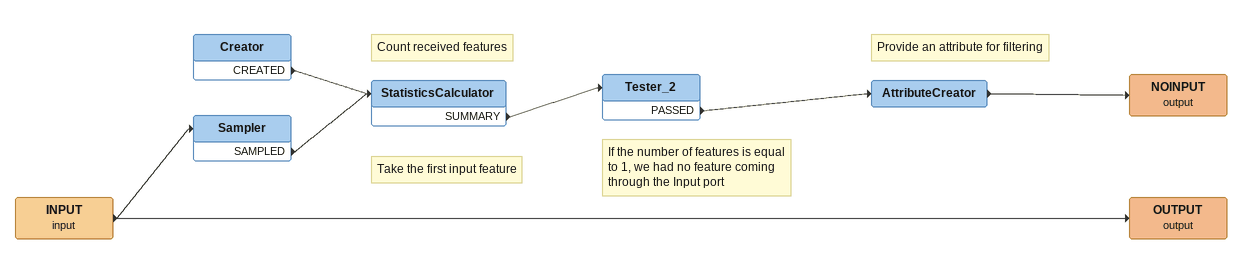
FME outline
INPUT (input)
    -> OUTPUT (output)
    -> Sampler
Note: Take the first input feature
Sampler
    SAMPLED -> StatisticsCalculator
OUTPUT (output)
Creator
    CREATED -> StatisticsCalculator
Note: Count received features
StatisticsCalculator
    SUMMARY -> Tester_2
Note: If the number of features is equal / to 1, we had no feature coming / through the Input port
Tester_2
    PASSED -> AttributeCreator
Note: Provide an attribute for filtering
AttributeCreator
    -> NOINPUT (output)
NOINPUT (output)
